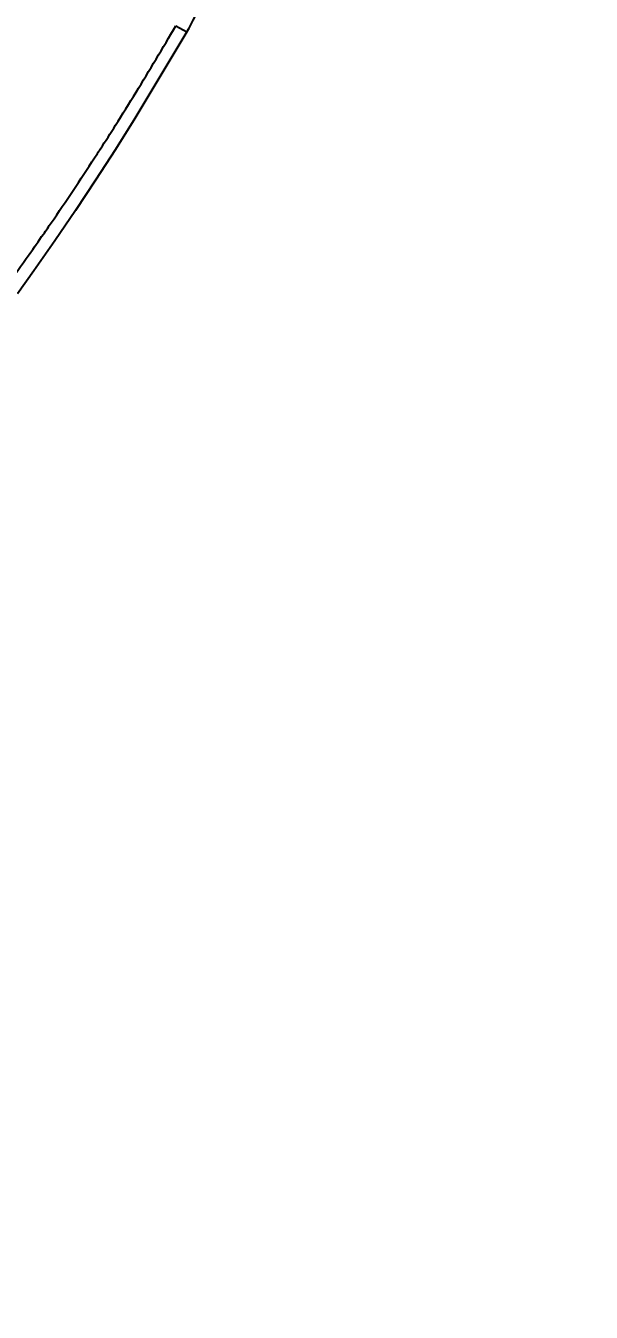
# Model space of a CAD drawing. Header units: millimetres. Extents: x 1145859089 to 1147511753, y -1047484727 to -1047247487.
# Drawn here: x 1146995463 to 1146995508.4, y -1047434411.5 to -1047434308.5 of the extents above; entities that cross this region are included whole.
import ezdxf
from ezdxf.xclip import XClip

# ---------------------------------------------------------------- set-up
doc = ezdxf.new("R2010")
doc.units = ezdxf.units.MM
doc.header["$LTSCALE"] = 100
doc.header["$MEASUREMENT"] = 0
doc.header["$XCLIPFRAME"] = 2
doc.layers.get('0').update_dxf_attribs({"linetype": 'CONTINUOUS'})
for name, color, linetype in [('XREF', 135, 'CONTINUOUS'), ('단지배치도$0$S240910', 33, 'CONTINUOUS'), ('단지배치도$0$W240910', 135, 'CONTINUOUS')]:
    doc.layers.add(name, color=color, linetype=linetype)
doc.styles.add('단지배치도$0$WS1', font='romans.shx', dxfattribs={"width": 0.8, "bigfont": 'whgtxt.shx'})

# ---------------------------------------------------------------- blocks, each defined once
blk = doc.blocks.new('단지배치도$0$zw$9902')
at = {"layer": '단지배치도$0$W240910', "linetype": 'ByBlock', "ltscale": 20}
for p, q in [((65735.85, -62939.2), (65736.74, -62939.69)), ((65736.74, -62939.69), (65732.57, -62946.62)), ((65732.57, -62946.62), (65731.01, -62949.1)), ((65731.01, -62949.1), (65729.42, -62951.55)), ((65729.42, -62951.55), (65727.8, -62953.99)), ((65727.8, -62953.99), (65726.15, -62956.41)), ((65726.15, -62956.41), (65724.48, -62958.81)), ((65724.48, -62958.81), (65723.16, -62960.66))]:
    blk.add_line(p, q, dxfattribs=at)
for points, start_tangent, end_tangent in [([(65736.74, -62939.69), (65739.24, -62934.68), (65741.42, -62929.52), (65743.29, -62924.23), (65744.82, -62918.84), (65745.72, -62914.85)], (0.474081, 0.880481), (0.19917, 0.979965)), ([(65729.34, -62949.78), (65729.81, -62949.06), (65731.02, -62947.16), (65732.66, -62944.53), (65735.85, -62939.2)], (0.545654, 0.838011), (0.502677, 0.864474)), ([(65722.28, -62960.05), (65724.09, -62957.52), (65725.24, -62955.88), (65725.87, -62954.97), (65729.34, -62949.78)], (0.586682, 0.809817), (0.545019, 0.838424))]:
    blk.add_spline(points, degree=3, dxfattribs=dict(at, start_tangent=start_tangent, end_tangent=end_tangent))
at = {"layer": '단지배치도$0$S240910', "style": '단지배치도$0$WS1', "width": 0.8}
blk.add_text('FH:32.00', height=1200, dxfattribs=at).set_placement((60354.83, -63274.83))
blk = doc.blocks.new('단지배치도')
blk.add_blockref('단지배치도$0$zw$9902', (141034.19, 142437.16))

msp = doc.modelspace()

# ---------------------------------------------------------------- block references
at = {"layer": 'XREF'}
ref = msp.add_blockref('단지배치도', (1146788705.034274, -1047513806.462535), dxfattribs=at)
XClip(ref).set_block_clipping_path([(72982.4064819524, 34919.7593965302), (360382.4067475507, 255319.7593436702)])

doc.saveas('drawing.dxf')
